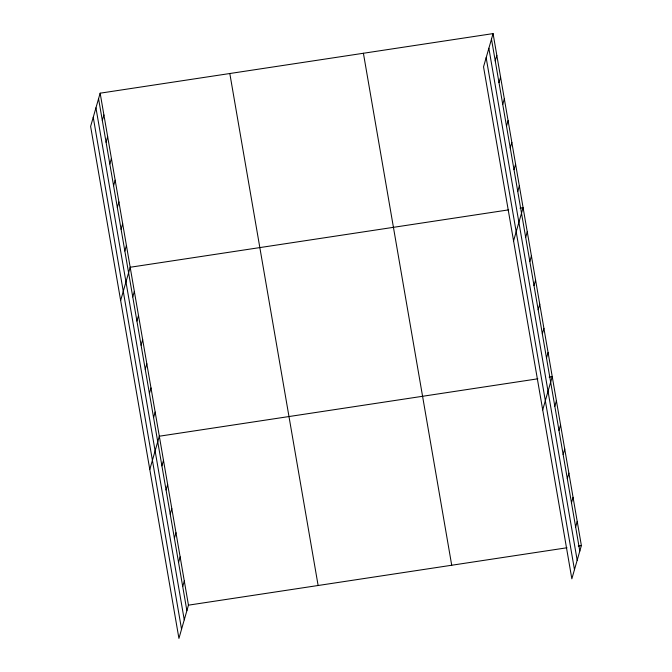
<?xml version="1.0" encoding="UTF-8"?>
<svg xmlns="http://www.w3.org/2000/svg" width="672" height="672" viewBox="0 0 672 672"><rect width="100%" height="100%" fill="white"/><g stroke="black" fill="none" stroke-linecap="round" stroke-linejoin="round"><path stroke-width="1.01" d="M100.153 93.181L90.619 126.42L178.928 638.4L188.462 605.161L100.153 93.181L493.072 33.6L581.381 545.58L571.847 578.819L483.538 66.839L493.072 33.6M102.32 120.456L103.9 114.946M106.075 142.22L107.654 136.702M109.83 163.976L111.409 158.458M113.585 185.732L115.164 180.222M117.331 207.497L118.919 201.978M121.086 229.253L122.665 223.734M124.841 251.017L126.42 245.498M120.641 300.493L130.175 267.254L508.687 209.857M132.754 296.906L134.341 291.396M136.92 321.048L138.499 315.529M141.086 345.181L142.666 339.662M145.244 369.314L146.832 363.804M149.411 393.456L150.99 387.937M153.577 417.589L155.156 412.07M149.789 469.451L159.323 436.212L537.835 378.806M161.902 465.864L163.481 460.345M166.068 489.997L167.647 484.478M170.226 514.13L171.805 508.62M174.392 538.272L175.972 532.753M178.55 562.405L180.138 556.886M182.717 586.538L184.296 581.028M495.239 60.875L496.818 55.356M498.994 82.631L500.573 77.12M502.748 104.395L504.328 98.876M506.503 126.151L508.082 120.632M510.25 147.916L511.837 142.397M514.004 169.672L515.592 164.153M517.759 191.428L519.338 185.917M513.568 240.912L523.093 207.673L520.01 208.144M525.68 237.325L527.26 231.806M529.838 261.458L531.418 255.948M534.005 285.6L535.584 280.081M538.163 309.733L539.75 304.214M542.329 333.866L543.908 328.356M546.496 358.008L548.075 352.489M542.707 409.861L552.241 376.622L549.15 377.093M554.82 406.274L556.399 400.764M558.986 430.416L560.566 424.897M563.144 454.549L564.732 449.03M567.311 478.682L568.89 473.172M571.477 502.824L573.056 497.305M575.635 526.957L577.214 521.438M188.462 605.161L566.975 547.764M578.298 546.042L581.381 545.58M491.484 39.119L579.802 551.09M488.863 48.266L577.181 560.246M486.158 57.691L574.476 569.671M363.409 53.264L451.718 565.236M229.816 73.525L318.125 585.497M98.566 98.7L186.883 610.68M95.945 107.848L184.254 619.828M93.24 117.272L181.558 629.252"/></g></svg>
